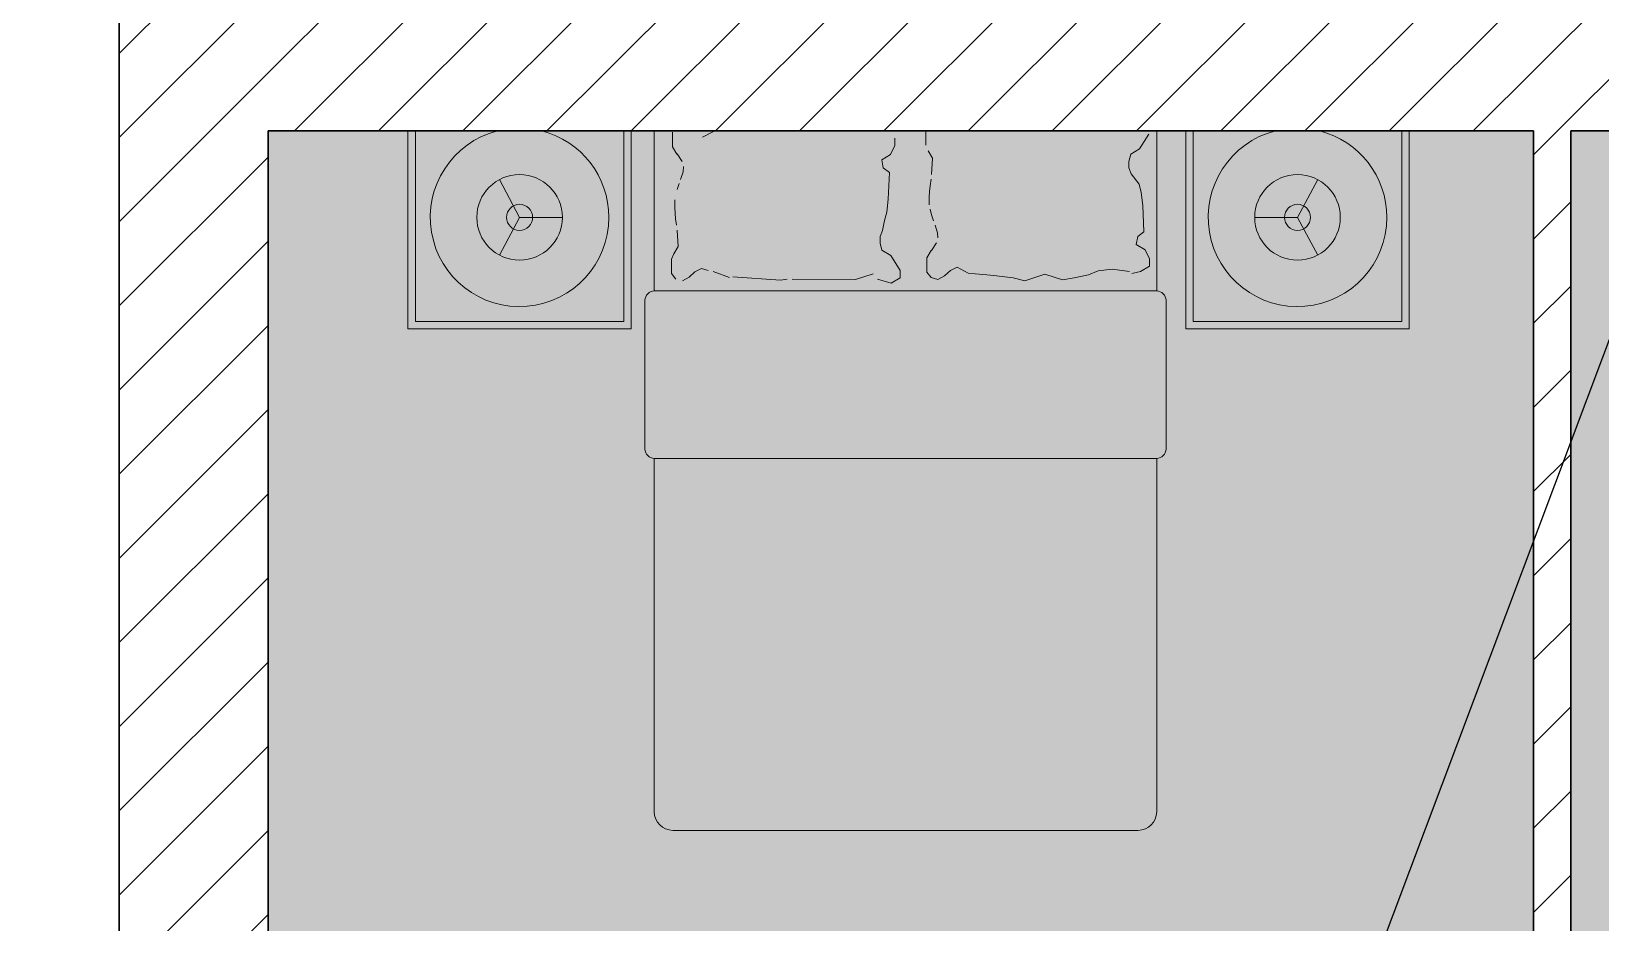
# Model space of a CAD drawing. Header units: millimetres. Extents: x 1680 to 166026, y 35966 to 91121.
# Drawn here: x 68473 to 72689, y 59784 to 62180 of the extents above; entities that cross this region are included whole.
import ezdxf

# ---------------------------------------------------------------- set-up
doc = ezdxf.new("R2010")
doc.units = ezdxf.units.MM
for name, color, linetype, lineweight in [('A-AREA-PATT', 32, 'Continuous', 18), ('A-DETL', 252, 'Continuous', 18), ('A-WALL', 255, 'Continuous', 18), ('A-WALL-PATT', 111, 'Continuous', 50)]:
    doc.layers.add(name, color=color, linetype=linetype, lineweight=lineweight)
pattern_1 = [(45, (57399.48, 59862.21), (-113.1371, 113.1371), [])]

msp = doc.modelspace()

# ---------------------------------------------------------------- hatches: boundary and pattern name
at = {"layer": 'A-AREA-PATT'}
msp.add_hatch(color=253, dxfattribs=at).paths.add_polyline_path([(73966.1, 57012.4), (74069.1, 57012.4), (74069.1, 58012.4), (74119.1, 58012.4), (74119.1, 58812.4), (74069.1, 58812.4), (74069.1, 60912.4), (74179.1, 60912.4), (74179.1, 61712.4), (74069.1, 61712.4), (74069.1, 62112.4), (73169.1, 62112.4), (73169.1, 61912.4), (72609.1, 61912.4), (72609.1, 58212.4), (72559.1, 58212.4), (72559.1, 57312.4), (72609.1, 57312.4), (72609.1, 57012.4), (73280.2, 57012.4)], flags=0)
h = msp.add_hatch(color=71, dxfattribs=at)
h.paths.add_polyline_path([(69109.1, 57112.4), (72509.1, 57112.4), (72509.1, 57312.4), (72559.1, 57312.4), (72559.1, 58212.4), (72509.1, 58212.4), (72508.5, 58533), (72507.4, 58532.4), (72507.1, 58532.4), (71910, 58532.7), (71909.1, 58534.1), (71909.1, 58534.4), (71909.4, 59731.5), (71910.6, 59732.3), (71911.1, 59732.4), (72508.1, 59732.1), (72509, 59730.9), (72509.1, 59731.8), (72509.1, 61912.4), (69109.1, 61912.4), (69109.1, 57150.2)], flags=0)
h.paths.add_polyline_path([(69570.1, 57122.6), (69449.2, 57122.6), (69449.2, 57722.6), (71523.8, 57722.6), (71523.8, 57122.6), (70806.8, 57122.6)], flags=0)
at = {"layer": 'A-WALL-PATT', "lineweight": 18}
h = msp.add_hatch(dxfattribs=at)
h.set_pattern_fill('FP_1', color=256, style=0, pattern_type=2)
h.set_pattern_definition(pattern_1)
h.paths.add_polyline_path([(69109.1, 45872.4), (69109.1, 48622.4), (68709.1, 48622.4), (68709.1, 45872.4)], flags=0)
h.paths.add_polyline_path([(68709.1, 50222.4), (69109.1, 50222.4), (69109.1, 53102.4), (68709.1, 53102.4), (68709.1, 50274.5)], flags=0)
h.paths.add_polyline_path([(68809.1, 54702.4), (69109.1, 54702.4), (69109.1, 57582.4), (68709.1, 57582.4), (68709.1, 54702.4)], flags=0)
h.paths.add_polyline_path([(68809.1, 59182.4), (69109.1, 59182.4), (69109.1, 63512.4), (68709.1, 63512.4), (68709.1, 59182.4)], flags=0)
h.paths.add_polyline_path([(68709.1, 65112.4), (69109.1, 65112.4), (69109.1, 66272.4), (68709.1, 66272.4), (68709.1, 65984.8)], flags=0)
h = msp.add_hatch(dxfattribs=at)
h.set_pattern_fill('FP_1', color=256, style=0, pattern_type=2)
h.set_pattern_definition(pattern_1)
h.paths.add_polyline_path([(75969.1, 61912.4), (75969.1, 62312.4), (74069.1, 62312.4), (74069.1, 61912.4), (75928.7, 61912.4)], flags=0)
h.paths.add_polyline_path([(70806.8, 61912.4), (73169.1, 61912.4), (73169.1, 62312.4), (69109.1, 62312.4), (69109.1, 61912.4), (69570.1, 61912.4)], flags=0)
h = msp.add_hatch(dxfattribs=at)
h.set_pattern_fill('FP_1', color=256, style=0, pattern_type=2)
h.set_pattern_definition(pattern_1)
h.paths.add_polyline_path([(72509.1, 57012.4), (72609.1, 57012.4), (72609.1, 57312.4), (72509.1, 57312.4), (72509.1, 57112.4)], flags=0)
h.paths.add_polyline_path([(72609.1, 58212.4), (72609.1, 61912.4), (72509.1, 61912.4), (72509.1, 58212.4)], flags=0)

# ---------------------------------------------------------------- linework, layer by layer
at = {"ltscale": 20}
msp.add_line((79233.5, 78709.8), (63391.4, 36542.1), dxfattribs=at)
at = {"layer": 'A-DETL'}
for p, q in [((69484.7, 61912.4), (69484.7, 61380.2)), ((69504.7, 61912.4), (69504.7, 61400.2)), ((70064.7, 61400.2), (70064.7, 61912.4)), ((70084.7, 61380.2), (70084.7, 61912.4)), ((70146.6, 61482.2), (70146.6, 61912.4)), ((70195.4, 61869.9), (70195.4, 61908.9)), ((70276.5, 61895.5), (70305.9, 61911.2)), ((70876.4, 61912.4), (70876.4, 61873.8)), ((71450.5, 61864.2), (71475.2, 61904.2)), ((71496.6, 61912.4), (71496.6, 61482.2)), ((71575, 61380.2), (71575, 61912.4)), ((71595, 61400.2), (71595, 61912.4)), ((72155, 61912.4), (72155, 61400.2)), ((72175, 61912.4), (72175, 61380.2)), ((70207.3, 61850.4), (70195.4, 61869.9)), ((70793.4, 61873.4), (70781.5, 61849)), ((70793.4, 61892.9), (70793.4, 61873.4)), ((70882.4, 61859.2), (70894.3, 61839.7)), ((71426.7, 61849.6), (71450.5, 61864.2)), ((70221.3, 61830.1), (70208, 61850.8)), ((70224, 61802.9), (70225.3, 61817)), ((70781.5, 61849), (70757.7, 61834.4)), ((70757.7, 61834.4), (70761.8, 61813.2)), ((70894.3, 61839.7), (70891.7, 61795.7)), ((71422, 61830.6), (71426.7, 61849.6)), ((71422, 61813), (71422, 61830.6)), ((69784.7, 61680.2), (69730.3, 61781.5)), ((70217.3, 61782.2), (70224, 61802.9)), ((70761.8, 61813.2), (70778.4, 61800.4)), ((70778.4, 61800.4), (70775.3, 61729.5)), ((70890.3, 61782.6), (70887.7, 61765.2)), ((71427.9, 61797), (71422, 61813)), ((71449.1, 61769.8), (71427.9, 61797)), ((71875, 61680.2), (71929.4, 61781.5)), ((70208, 61754.9), (70213.3, 61771.3)), ((70775.3, 61729.5), (70771.3, 61694.3)), ((70886.3, 61750), (70885, 61734.7)), ((70885, 61734.7), (70885, 61714)), ((70887.7, 61765.2), (70886.3, 61750)), ((71455, 61747.4), (71449.1, 61769.8)), ((71458.9, 61712.2), (71455, 61747.4)), ((70201.4, 61707), (70201.4, 61727.7)), ((70202.7, 61691.7), (70201.4, 61707)), ((70204, 61676.5), (70202.7, 61691.7)), ((70771.3, 61694.3), (70765.5, 61671.9)), ((70887.7, 61702), (70891.7, 61686.8)), ((71462.1, 61641.3), (71458.9, 61712.2)), ((69730.3, 61578.9), (69784.7, 61680.2)), ((69784.7, 61680.2), (69899.7, 61680.2)), ((70206.7, 61659.1), (70204, 61676.5)), ((70210.6, 61602), (70208, 61646)), ((70765.5, 61671.9), (70759.6, 61644.7)), ((70891.7, 61686.8), (70897, 61670.4)), ((70901, 61659.5), (70907.6, 61638.8)), ((71875, 61680.2), (71760, 61680.2)), ((71929.4, 61578.9), (71875, 61680.2)), ((70759.6, 61644.7), (70753.8, 61628.7)), ((70753.8, 61628.7), (70753.8, 61611.1)), ((70753.8, 61611.1), (70758.4, 61592.1)), ((70905, 61611.6), (70891.7, 61590.9)), ((70907.6, 61638.8), (70908.9, 61624.7)), ((71441.3, 61607.3), (71445.5, 61628.5)), ((71465.2, 61592.7), (71441.3, 61607.3)), ((71445.5, 61628.5), (71462.1, 61641.3)), ((70192.7, 61567.9), (70198.7, 61582.5)), ((70192.7, 61528.9), (70192.7, 61567.9)), ((70198.7, 61582.5), (70210.6, 61602)), ((70758.4, 61592.1), (70782.3, 61577.5)), ((70782.3, 61577.5), (70806.9, 61537.5)), ((70891, 61591.3), (70879.1, 61571.8)), ((70879.1, 61571.8), (70879.1, 61532.8)), ((71477.1, 61568.3), (71465.2, 61592.7)), ((71477.1, 61548.8), (71477.1, 61568.3)), ((70204.7, 61514.2), (70192.7, 61528.9)), ((70240.4, 61519.1), (70222.5, 61509.4)), ((70256, 61533.7), (70240.4, 61519.1)), ((70273.8, 61542.4), (70256, 61533.7)), ((70291.7, 61537.5), (70273.8, 61542.4)), ((70348.3, 61518.5), (70304.9, 61534.8)), ((70486.1, 61511.3), (70358, 61520)), ((70734.6, 61528.7), (70687.1, 61513.4)), ((70806.9, 61537.5), (70806.9, 61518)), ((70879.1, 61532.8), (70891, 61518.1)), ((70908.9, 61513.2), (70926.7, 61523)), ((70926.7, 61523), (70942.3, 61537.6)), ((70942.3, 61537.6), (70960.2, 61546.2)), ((70960.2, 61546.2), (70989.6, 61530.5)), ((70989.6, 61530.5), (71008.7, 61527.9)), ((71008.7, 61527.9), (71040.5, 61525.3)), ((71040.5, 61525.3), (71066, 61522.7)), ((71066, 61522.7), (71110.5, 61517.5)), ((71142.4, 61509.6), (71195.8, 61527.2)), ((71195.8, 61527.2), (71243.4, 61512.6)), ((71275.2, 61517.9), (71313.4, 61525.7)), ((71313.4, 61525.7), (71338.9, 61536.1)), ((71338.9, 61536.1), (71377.1, 61541.3)), ((71377.1, 61541.3), (71423.5, 61534.2)), ((71429.4, 61529.3), (71453.3, 61534.2)), ((71453.3, 61534.2), (71477.1, 61548.8)), ((71496.6, 61482.2), (70146.6, 61482.2)), ((70503.8, 61513.7), (70486.1, 61511.3)), ((70687.1, 61513.4), (70517.4, 61513.7)), ((70783.1, 61503.3), (70746.5, 61514.1)), ((70806.9, 61518), (70783.1, 61503.3)), ((70891, 61518.1), (70908.9, 61513.2)), ((71110.5, 61517.5), (71142.4, 61509.6)), ((71243.4, 61512.6), (71275.2, 61517.9)), ((70121.6, 61057.2), (70121.6, 61457.2)), ((71521.6, 61457.2), (71521.6, 61057.2)), ((69504.7, 61400.2), (70064.7, 61400.2)), ((72155, 61400.2), (71595, 61400.2)), ((69484.7, 61380.2), (70084.7, 61380.2)), ((72175, 61380.2), (71575, 61380.2)), ((70146.6, 61032.2), (71496.6, 61032.2)), ((70146.6, 61032.2), (70146.6, 60082.2)), ((71496.6, 61032.2), (71496.6, 60082.2)), ((71446.6, 60032.2), (70196.6, 60032.2))]:
    msp.add_line(p, q, dxfattribs=at)
for centre, radius in [((69784.7, 61680.2), 115), ((71875, 61680.2), 115), ((69784.7, 61680.2), 35), ((71875, 61680.2), 35)]:
    msp.add_circle(centre, radius, dxfattribs=at)
for centre, radius, start, end in [((69784.7, 61680.2), 240, 104.3518, 0), ((69784.7, 61680.2), 240, 0, 75.6482), ((71875, 61680.2), 240, 104.3518, 0), ((71875, 61680.2), 240, 0, 75.6482), ((70146.6, 61457.2), 25, 90, 180), ((71496.6, 61457.2), 25, 0, 90), ((70146.6, 61057.2), 25, 180, 270), ((71496.6, 61057.2), 25, 270, 0), ((70196.6, 60082.2), 50, 180, 270), ((71446.6, 60082.2), 50, 270, 0)]:
    msp.add_arc(centre, radius, start, end, dxfattribs=at)
at = {"layer": 'A-WALL', "lineweight": 30}
for p, q in [((68709.1, 63512.4), (68709.1, 59182.4)), ((69109.1, 61912.4), (72509.1, 61912.4)), ((69109.1, 59182.4), (69109.1, 61912.4)), ((72509.1, 61912.4), (72509.1, 58212.4)), ((72609.1, 61912.4), (73169.1, 61912.4)), ((72609.1, 58212.4), (72609.1, 61912.4))]:
    msp.add_line(p, q, dxfattribs=at)

doc.saveas('drawing.dxf')
